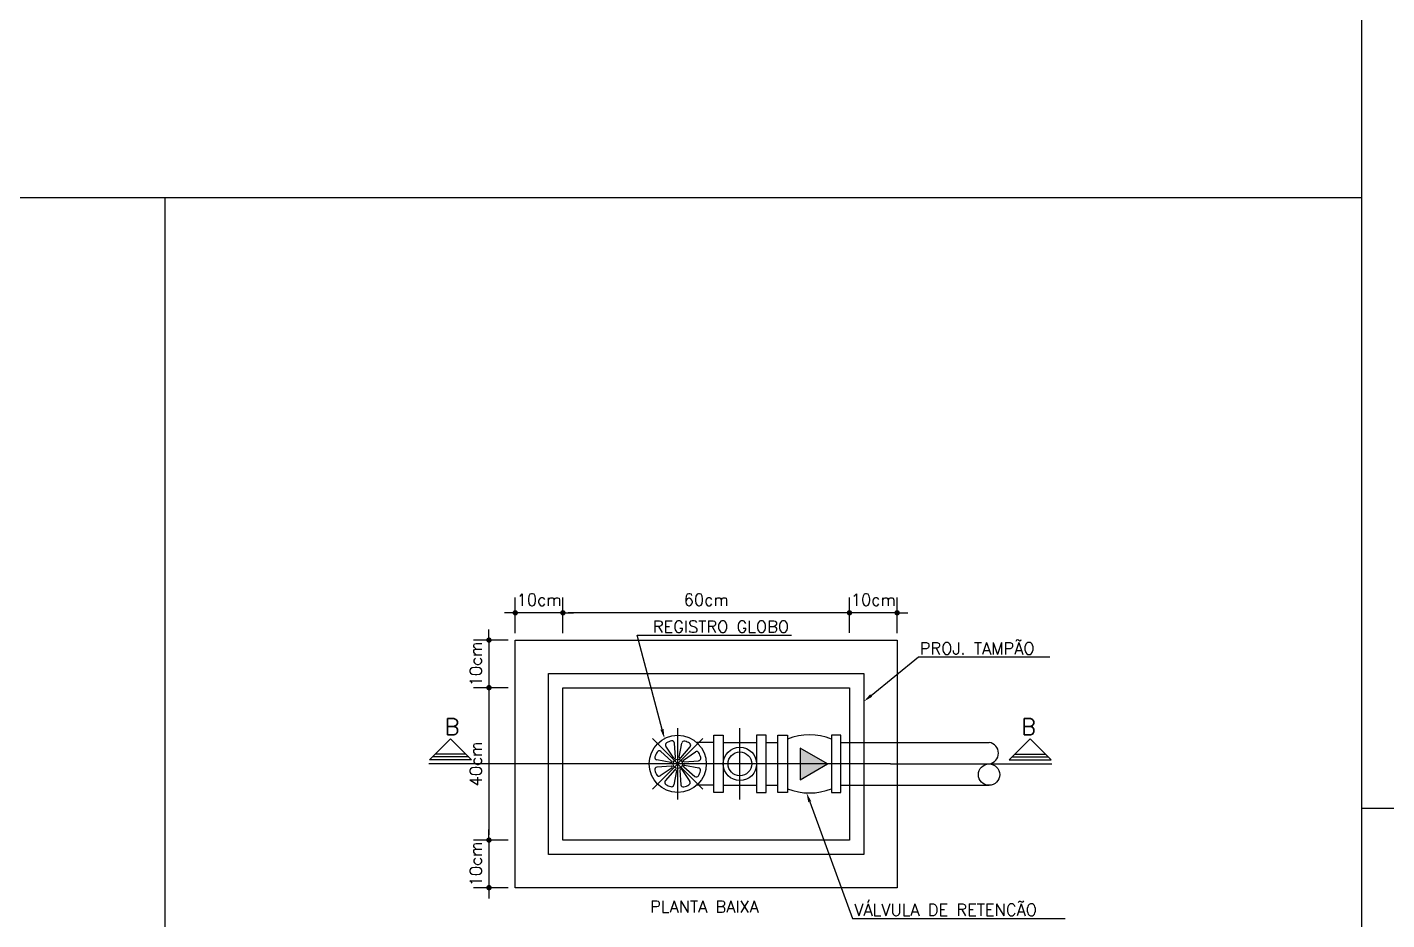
# Model space of a CAD drawing. Header units: millimetres. Extents: x 23536 to 47095, y 9984 to 20154.
# Drawn here: x 23628.23 to 23639.65, y 10063.43 to 10070.93 of the extents above; entities that cross this region are included whole.
import ezdxf
from ezdxf.enums import TextEntityAlignment as Align

# ---------------------------------------------------------------- set-up
doc = ezdxf.new("R2010")
doc.units = ezdxf.units.MM
doc.header["$LTSCALE"] = 30
doc.header["$MEASUREMENT"] = 0
doc.header["$PDMODE"] = 34
for name, pattern in [('CENTER2', [28.575, 19.05, -3.175, 3.175, -3.175]), ('DASHDOT2', [0.5, 0.25, -0.125, 0, -0.125]), ('HIDDEN2', [0.1875, 0.125, -0.0625])]:
    doc.linetypes.add(name, pattern=pattern)
doc.layers.get('0').update_dxf_attribs({"linetype": 'CONTINUOUS'})
doc.layers.get('DEFPOINTS').update_dxf_attribs({"linetype": 'CONTINUOUS'})
for name, color, linetype in [('DET-01', 7, 'CONTINUOUS'), ('DET-02', 3, 'CONTINUOUS'), ('DET-06', 2, 'CONTINUOUS'), ('LAYER8', 1, 'CONTINUOUS'), ('TEXT-DET', 7, 'CONTINUOUS')]:
    doc.layers.add(name, color=color, linetype=linetype)
doc.styles.add('ROMANS', font='romans.shx', dxfattribs={"height": 0.14})
doc.styles.add('TEXTOS', font='romans.shx', dxfattribs={"height": 0.1})

# ---------------------------------------------------------------- blocks, each defined once
blk = doc.blocks.new('DOT')
at = {"color": 0, "linetype": 'ByBlock'}
blk.add_line((-0.5, 0), (-1, 0), dxfattribs=at)
at = {"color": 0, "linetype": 'ByBlock', "const_width": 0.5}
blk.add_lwpolyline([(-0.25, 0, 1), (0.25, 0, 1)], format="xyb", close=True, dxfattribs=at)

msp = doc.modelspace()

# ---------------------------------------------------------------- linework, layer by layer
at = {"linetype": 'ByBlock'}
for p, q in [((23632.329, 10065.841), (23632.329, 10066.141)), ((23632.729, 10065.841), (23632.729, 10066.141)), ((23632.729, 10065.841), (23632.729, 10066.141)), ((23635.135, 10065.842), (23635.135, 10066.141)), ((23635.135, 10065.842), (23635.135, 10066.141)), ((23635.535, 10065.841), (23635.535, 10066.141)), ((23632.284, 10066.011), (23632.239, 10066.011)), ((23632.729, 10066.011), (23632.329, 10066.011)), ((23632.774, 10066.011), (23632.819, 10066.011)), ((23635.09, 10066.011), (23632.774, 10066.011)), ((23635.09, 10066.011), (23635.045, 10066.011)), ((23635.535, 10066.011), (23635.135, 10066.011)), ((23635.58, 10066.011), (23635.625, 10066.011)), ((23632.108, 10065.827), (23632.108, 10065.872)), ((23632.269, 10065.782), (23631.978, 10065.782)), ((23632.108, 10065.782), (23632.108, 10065.382)), ((23632.269, 10065.382), (23631.978, 10065.382)), ((23632.269, 10065.382), (23631.978, 10065.382)), ((23632.108, 10065.337), (23632.108, 10065.292)), ((23632.108, 10065.337), (23632.108, 10064.147)), ((23632.108, 10064.147), (23632.108, 10064.192)), ((23632.245, 10064.102), (23631.978, 10064.102)), ((23632.269, 10064.102), (23631.978, 10064.102)), ((23632.108, 10064.102), (23632.108, 10063.702)), ((23632.269, 10063.702), (23631.978, 10063.702)), ((23632.108, 10063.657), (23632.108, 10063.612))]:
    msp.add_line(p, q, dxfattribs=at)
at = {"layer": 'DEFPOINTS', "linetype": 'ByBlock'}
for p in [(23632.329, 10066.011, 0.688), (23632.729, 10066.011, 0.688), (23635.135, 10066.011, 0.688), (23632.329, 10065.782), (23632.329, 10065.781), (23632.729, 10065.781), (23632.729, 10065.781), (23635.135, 10065.782), (23635.135, 10065.782), (23635.535, 10065.781), (23632.108, 10065.382, 0.688), (23632.329, 10065.382), (23632.329, 10065.382), (23632.108, 10064.102, 0.688), (23632.305, 10064.102), (23632.329, 10064.102), (23632.108, 10063.702, 0.688), (23632.329, 10063.702)]:
    msp.add_point(p, dxfattribs=at)
at = {"layer": 'DET-01', "linetype": 'HIDDEN2'}
for p, q in [((23632.609, 10063.982), (23632.609, 10065.502)), ((23632.609, 10065.502), (23635.255, 10065.502)), ((23635.255, 10065.502), (23635.255, 10063.982)), ((23635.255, 10063.982), (23632.609, 10063.982))]:
    msp.add_line(p, q, dxfattribs=at)
at = {"layer": 'DET-01', "linetype": 'DASHDOT2'}
for p, q in [((23633.481, 10064.53), (23633.905, 10064.954)), ((23633.481, 10064.954), (23633.905, 10064.53)), ((23633.693, 10064.442), (23633.693, 10065.042)), ((23634.215, 10064.442), (23634.215, 10065.042)), ((23635.479, 10064.742), (23632.633, 10064.742))]:
    msp.add_line(p, q, dxfattribs=at)
at = {"layer": 'DET-01'}
for p, q in [((23631.962, 10064.776), (23631.61, 10064.776)), ((23631.938, 10064.8), (23631.634, 10064.8)), ((23631.914, 10064.824), (23631.658, 10064.824)), ((23636.476, 10064.776), (23636.828, 10064.776)), ((23636.5, 10064.8), (23636.804, 10064.8)), ((23636.524, 10064.824), (23636.78, 10064.824))]:
    msp.add_line(p, q, dxfattribs=at)
at = {"layer": 'DET-02'}
for p, q in [((23633.561, 10065.032), (23633.353, 10065.823)), ((23633.353, 10065.823), (23634.648, 10065.823)), ((23635.317, 10065.316), (23635.715, 10065.64)), ((23635.715, 10065.64), (23635.795, 10065.64)), ((23635.795, 10065.64), (23636.817, 10065.64)), ((23633.995, 10064.502), (23633.995, 10064.982)), ((23633.995, 10064.982), (23634.075, 10064.982)), ((23634.075, 10064.982), (23634.075, 10064.502)), ((23634.355, 10064.982), (23634.355, 10064.502)), ((23634.435, 10064.982), (23634.355, 10064.982)), ((23634.435, 10064.502), (23634.435, 10064.982)), ((23634.534, 10064.502), (23634.534, 10064.982)), ((23634.534, 10064.982), (23634.614, 10064.982)), ((23634.614, 10064.982), (23634.614, 10064.502)), ((23634.983, 10064.982), (23634.983, 10064.502)), ((23635.063, 10064.982), (23634.983, 10064.982)), ((23635.063, 10064.502), (23635.063, 10064.982)), ((23633.642, 10064.766), (23633.55, 10064.846)), ((23633.66, 10064.79), (23633.592, 10064.89)), ((23633.675, 10064.795), (23633.666, 10064.917)), ((23633.704, 10064.799), (23633.726, 10064.917)), ((23633.718, 10064.792), (23633.797, 10064.885)), ((23633.741, 10064.774), (23633.841, 10064.842)), ((23633.995, 10064.922), (23633.852, 10064.922)), ((23634.075, 10064.922), (23634.355, 10064.922)), ((23634.435, 10064.922), (23634.534, 10064.922)), ((23634.72, 10064.875), (23634.72, 10064.609)), ((23634.95, 10064.742), (23634.72, 10064.875)), ((23635.063, 10064.922), (23636.307, 10064.922)), ((23633.636, 10064.753), (23633.517, 10064.775)), ((23633.64, 10064.724), (23633.518, 10064.714)), ((23633.746, 10064.76), (23633.868, 10064.769)), ((23633.75, 10064.731), (23633.869, 10064.708)), ((23634.72, 10064.609), (23634.95, 10064.742)), ((23633.645, 10064.709), (23633.545, 10064.641)), ((23633.668, 10064.691), (23633.588, 10064.599)), ((23633.682, 10064.685), (23633.659, 10064.566)), ((23633.711, 10064.689), (23633.72, 10064.567)), ((23633.726, 10064.694), (23633.794, 10064.594)), ((23633.743, 10064.717), (23633.836, 10064.637)), ((23633.995, 10064.562), (23633.852, 10064.562)), ((23634.075, 10064.502), (23633.995, 10064.502)), ((23634.075, 10064.562), (23634.355, 10064.562)), ((23634.355, 10064.502), (23634.435, 10064.502)), ((23634.435, 10064.562), (23634.534, 10064.562)), ((23634.614, 10064.502), (23634.534, 10064.502)), ((23634.983, 10064.502), (23635.063, 10064.502)), ((23635.063, 10064.562), (23636.307, 10064.562)), ((23634.802, 10064.424), (23635.159, 10063.444)), ((23635.159, 10063.444), (23635.239, 10063.444)), ((23635.239, 10063.444), (23636.945, 10063.444))]:
    msp.add_line(p, q, dxfattribs=at)
for centre, radius in [((23633.693, 10064.742), 0.24), ((23634.215, 10064.742), 0.14), ((23634.215, 10064.742), 0.1), ((23633.693, 10064.742), 0.0391), ((23636.307, 10064.652), 0.09)]:
    msp.add_circle(centre, radius, dxfattribs=at)
for centre, radius, start, end in [((23634.799, 10064.48), 0.505, 68.5922, 111.4078), ((23633.693, 10064.742), 0.2, 150.1946, 162.8788), ((23633.537, 10064.831), 0.02, 49.2581, 150.1946), ((23633.609, 10064.901), 0.02, 117.8788, 214.2581), ((23633.693, 10064.742), 0.2, 105.1946, 117.8788), ((23633.646, 10064.915), 0.02, 4.2581, 105.1946), ((23633.746, 10064.914), 0.02, 72.8788, 169.2581), ((23633.693, 10064.742), 0.2, 60.1946, 72.8788), ((23633.782, 10064.898), 0.02, 319.2581, 60.1946), ((23633.852, 10064.826), 0.02, 27.8788, 124.2581), ((23636.295, 10064.832), 0.0909, 278.0487, 81.9513), ((23633.521, 10064.795), 0.02, 162.8788, 259.2581), ((23633.637, 10064.76), 0.008, 259.2581, 49.2581), ((23633.64, 10064.716), 0.008, 304.2581, 94.2581), ((23633.667, 10064.794), 0.008, 214.2581, 4.2581), ((23633.712, 10064.797), 0.008, 169.2581, 319.2581), ((23633.745, 10064.768), 0.008, 124.2581, 274.2581), ((23633.748, 10064.723), 0.008, 79.2581, 229.2581), ((23633.867, 10064.789), 0.02, 274.2581, 15.1946), ((23633.693, 10064.742), 0.2, 15.1946, 27.8788), ((23633.519, 10064.695), 0.02, 94.2581, 195.1946), ((23633.693, 10064.742), 0.2, 195.1946, 207.8788), ((23633.534, 10064.658), 0.02, 207.8788, 304.2581), ((23633.674, 10064.686), 0.008, 349.2581, 139.2581), ((23633.719, 10064.689), 0.008, 34.2581, 184.2581), ((23633.849, 10064.652), 0.02, 229.2581, 330.1946), ((23633.693, 10064.742), 0.2, 330.1946, 342.8788), ((23633.865, 10064.689), 0.02, 342.8788, 79.2581), ((23633.603, 10064.586), 0.02, 139.2581, 240.1946), ((23633.693, 10064.742), 0.2, 240.1946, 252.8788), ((23633.64, 10064.57), 0.02, 252.8788, 349.2581), ((23633.74, 10064.568), 0.02, 184.2581, 285.1946), ((23633.693, 10064.742), 0.2, 285.1946, 297.8788), ((23633.777, 10064.583), 0.02, 297.8788, 34.2581), ((23634.799, 10065.003), 0.505, 248.5922, 291.4078)]:
    msp.add_arc(centre, radius, start, end, dxfattribs=at)
for points in [[(23635.326, 10065.306), (23635.309, 10065.327), (23635.255, 10065.266)], [(23633.574, 10065.035), (23633.548, 10065.028), (23633.582, 10064.954)], [(23634.95, 10064.742), (23634.72, 10064.875), (23634.72, 10064.609), (23634.72, 10064.875)], [(23634.789, 10064.419), (23634.814, 10064.428), (23634.774, 10064.499)]]:
    msp.add_solid(points, dxfattribs=at)
at = {"layer": 'DET-06'}
for p, q in [((23632.329, 10063.702), (23632.329, 10065.782)), ((23632.329, 10065.782), (23635.535, 10065.782)), ((23635.535, 10065.782), (23635.535, 10063.702)), ((23632.729, 10064.102), (23632.729, 10065.382)), ((23632.729, 10065.382), (23635.135, 10065.382)), ((23635.135, 10065.382), (23635.135, 10064.102)), ((23631.61, 10064.776), (23631.786, 10064.953)), ((23631.786, 10064.953), (23631.962, 10064.776)), ((23636.652, 10064.953), (23636.476, 10064.776)), ((23636.828, 10064.776), (23636.652, 10064.953)), ((23635.135, 10064.102), (23632.729, 10064.102)), ((23635.535, 10063.702), (23632.329, 10063.702))]:
    msp.add_line(p, q, dxfattribs=at)
at = {"layer": 'DET-06', "linetype": 'CENTER2'}
for p, q in [((23632.633, 10064.742), (23631.604, 10064.742)), ((23635.479, 10064.742), (23636.834, 10064.742))]:
    msp.add_line(p, q, dxfattribs=at)
at = {"layer": 'LAYER8'}
for p, q in [((23639.435, 10085.783), (23639.435, 10042.733)), ((23639.435, 10069.496), (23617.633, 10069.496)), ((23629.388, 10057.303), (23629.388, 10069.496)), ((23664.208, 10064.368), (23639.435, 10064.368))]:
    msp.add_line(p, q, dxfattribs=at)

# ---------------------------------------------------------------- block references
at = {"linetype": 'ByBlock', "xscale": 0.04500004500005161, "yscale": 0.04500004500005161, "zscale": 0.04500004500005161}
for p in [(23632.329, 10066.011), (23635.135, 10066.011), (23635.135, 10066.011)]:
    msp.add_blockref('DOT', p, dxfattribs=at)
for p, rotation in [((23632.729, 10066.011), 180), ((23632.729, 10066.011), 180), ((23635.535, 10066.011), 180), ((23632.108, 10065.782), 270), ((23632.108, 10065.382), 90), ((23632.108, 10065.382), 90), ((23632.108, 10064.102), 270), ((23632.108, 10064.102), 270), ((23632.108, 10063.702), 90)]:
    msp.add_blockref('DOT', p, dxfattribs=dict(at, rotation=rotation))

# ---------------------------------------------------------------- texts
at = {"linetype": 'ByBlock', "char_height": 0.1, "attachment_point": 5, "style": 'TEXTOS'}
for s, insert in [('\\A1;10cm', (23632.529, 10066.121)), ('\\A1;60cm', (23633.932, 10066.121)), ('\\A1;10cm', (23635.335, 10066.121))]:
    msp.add_mtext(s, dxfattribs=dict(at, insert=insert))
at = {"linetype": 'ByBlock', "char_height": 0.1, "attachment_point": 5, "rotation": 90, "style": 'TEXTOS'}
for s, insert in [('\\A1;10cm', (23631.998, 10065.582)), ('\\A1;40cm', (23631.998, 10064.742)), ('\\A1;10cm', (23631.998, 10063.902))]:
    msp.add_mtext(s, dxfattribs=dict(at, insert=insert))
at = {"layer": 'DET-02', "style": 'ROMANS'}
msp.add_text('REGISTRO GLOBO', height=0.1, dxfattribs=at).set_placement((23634.628, 10065.895), align=Align.MIDDLE_RIGHT)
for s, p in [('PROJ. TAMPÃO', (23635.725, 10065.662)), ('VÁLVULA DE RETENCÃO', (23635.175, 10063.466))]:
    msp.add_text(s, height=0.1, dxfattribs=at).set_placement(p)
at = {"layer": 'TEXT-DET', "style": 'ROMANS'}
for p in [(23631.799, 10065.054), (23636.639, 10065.054)]:
    msp.add_text('B', height=0.136, dxfattribs=at).set_placement(p, align=Align.MIDDLE)
msp.add_text('PLANTA BAIXA', height=0.1, dxfattribs=at).set_placement((23633.461, 10063.493))

doc.saveas('drawing.dxf')
